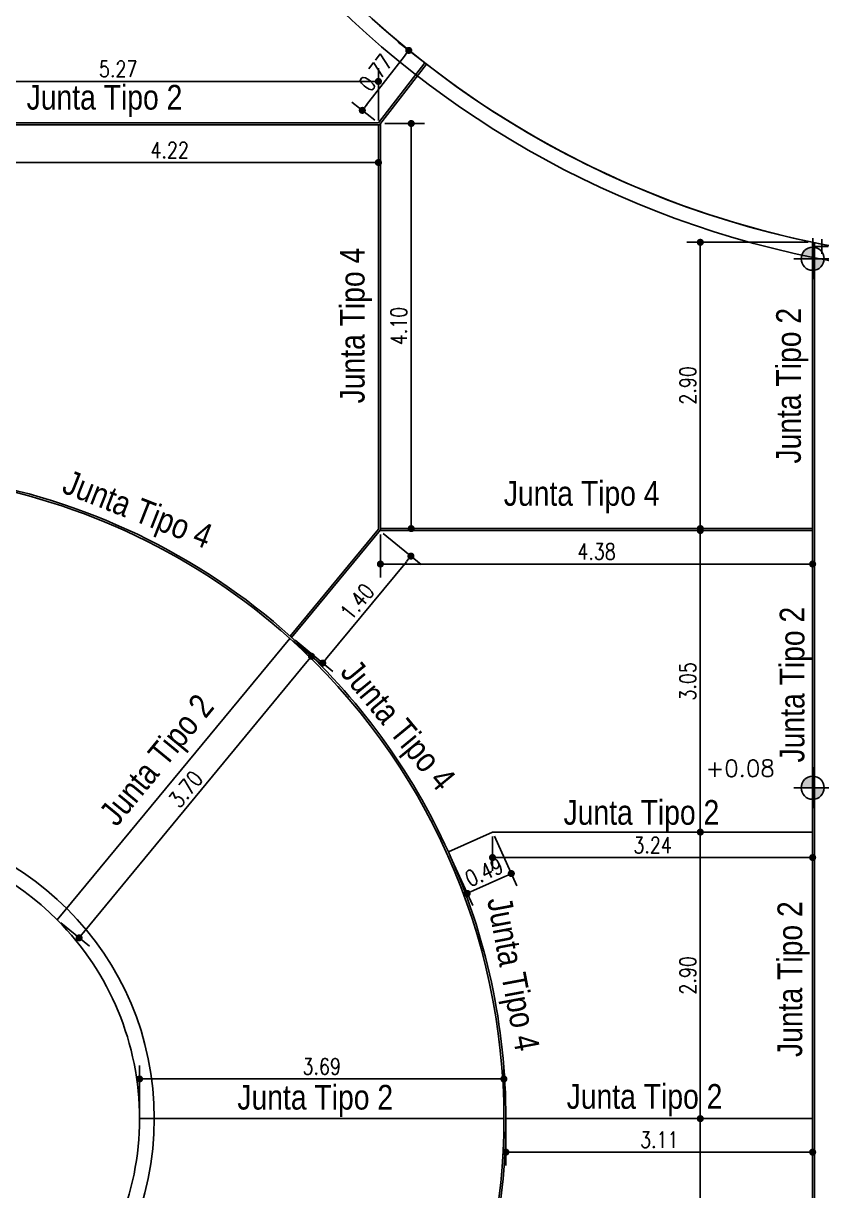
# Model space of a CAD drawing. Header units: millimetres. Extents: x 28448 to 57563, y -116865 to -58388.
# Drawn here: x 28782.01 to 28790.09, y -58458.74 to -58446.92 of the extents above; entities that cross this region are included whole.
import ezdxf

# ---------------------------------------------------------------- set-up
doc = ezdxf.new("R2010")
doc.units = ezdxf.units.MM
doc.header["$PDMODE"] = 35
doc.header["$PDSIZE"] = 0.5
doc.layers.get('DEFPOINTS').update_dxf_attribs({"color": 252, "lineweight": 5})
for name, color, linetype in [('-PA-Cotas', 4, 'Continuous'), ('-PA-Nivel Cero', 251, 'Continuous'), ('Proyecto de Pavimento', 4, 'Continuous')]:
    doc.layers.add(name, color=color, linetype=linetype)
doc.styles.add('Angosta', font='romans.shx', dxfattribs={"width": 0.8})
doc.styles.add('ARIAL', font='ARIALN.TTF')
doc.styles.add('romans', font='romans.shx')
doc.dimstyles.new('JC_1@100', dxfattribs={"dimscale": 0.9, "dimtxt": 0.18, "dimasz": 0.08, "dimexe": 0.15, "dimexo": 0.05, "dimgap": 0.05, "dimtad": 1, "dimzin": 1, "dimdsep": 46, "dimtxsty": 'Angosta', "dimblk1": 'DOT', "dimblk2": 'DOT', "dimsah": 1, "dimcen": 0.09, "dimclrd": 2, "dimclre": 1, "dimclrt": 3, "dimaunit": 1, "dimadec": 3, "dimazin": 0, "dimtfac": 1.8, "dimtmove": 2, "dimatfit": 3, "dimldrblk": 'DOT', "dimfxl": 0.15, "dimtolj": 1, "dimtzin": 0, "dimarcsym": 0})

# ---------------------------------------------------------------- blocks, each defined once
blk = doc.blocks.new('A$C445B3242')
h = blk.add_hatch(color=256)
h.paths.add_polyline_path([(0.195, 0.389, 0.414214), (0, 0.195), (0.195, 0.195)])
h.paths.add_polyline_path([(0.195, 0, 0.414214), (0.389, 0.195), (0.195, 0.195)])
for p, q in [((0.197, 0.544), (0.197, -0.147)), ((0.195, 0.389), (0.195, 0)), ((-0.123, 0.194), (1.565, 0.194)), ((0, 0.195), (0.389, 0.195))]:
    blk.add_line(p, q)
blk.add_circle((0.195, 0.195), 0.195)
blk = doc.blocks.new('_Dot')
at = {"color": 0, "linetype": 'ByBlock', "lineweight": -2}
blk.add_line((-0.5, 0), (-1, 0), dxfattribs=at)
at = {"color": 0, "linetype": 'ByBlock', "const_width": 0.5}
blk.add_lwpolyline([(-0.25, 0, 1), (0.25, 0, 1)], format="xyb", close=True, dxfattribs=at)
blk = doc.blocks.new('*D458')
at = {"layer": 'DEFPOINTS', "color": 0, "transparency": 16777216}
for p in [(28784.707, -58453.147), (28782.356, -58455.999), (28782.576, -58456.18)]:
    blk.add_point(p, dxfattribs=at)
at = {"layer": 'Proyecto de Pavimento', "color": 1, "lineweight": -2, "transparency": 16777216}
for p, q in [((28784.742, -58453.176), (28785.032, -58453.415)), ((28782.391, -58456.027), (28782.68, -58456.266))]:
    blk.add_line(p, q, dxfattribs=at)
at = {"layer": 'Proyecto de Pavimento', "color": 2, "lineweight": -2, "transparency": 16777216}
blk.add_line((28784.882, -58453.384), (28782.622, -58456.125), dxfattribs=at)
at = {"layer": 'Proyecto de Pavimento', "color": 2, "lineweight": -2, "transparency": 16777216, "xscale": 0.072, "yscale": 0.072, "zscale": 0.072}
for p, rotation in [((28784.928, -58453.329), 50.49019876549534), ((28782.576, -58456.18), 230.4901987654954)]:
    blk.add_blockref('_Dot', p, dxfattribs=dict(at, rotation=rotation))
at = {"layer": 'Proyecto de Pavimento', "color": 3, "transparency": 16777216, "insert": (28783.655, -58454.674), "char_height": 0.162, "attachment_point": 5, "rotation": 50.4902, "style": 'Angosta'}
blk.add_mtext('\\A1;3.70', dxfattribs=at)
blk = doc.blocks.new('*D459')
at = {"layer": 'DEFPOINTS', "color": 0, "transparency": 16777216}
for p in [(28786.876, -58457.609), (28783.188, -58458.011), (28786.876, -58458.011)]:
    blk.add_point(p, dxfattribs=at)
at = {"layer": 'Proyecto de Pavimento', "color": 1, "lineweight": -2, "transparency": 16777216}
for p, q in [((28783.188, -58457.966), (28783.188, -58457.474)), ((28786.876, -58457.966), (28786.876, -58457.474))]:
    blk.add_line(p, q, dxfattribs=at)
at = {"layer": 'Proyecto de Pavimento', "color": 2, "lineweight": -2, "transparency": 16777216}
blk.add_line((28783.26, -58457.609), (28786.804, -58457.609), dxfattribs=at)
at = {"layer": 'Proyecto de Pavimento', "color": 2, "lineweight": -2, "transparency": 16777216, "xscale": 0.072, "yscale": 0.072, "zscale": 0.072, "rotation": 180}
blk.add_blockref('_Dot', (28783.188, -58457.609), dxfattribs=at)
at = {"layer": 'Proyecto de Pavimento', "color": 2, "lineweight": -2, "transparency": 16777216, "xscale": 0.072, "yscale": 0.072, "zscale": 0.072}
blk.add_blockref('_Dot', (28786.876, -58457.609), dxfattribs=at)
at = {"layer": 'Proyecto de Pavimento', "color": 3, "transparency": 16777216, "insert": (28785.032, -58457.483), "char_height": 0.162, "attachment_point": 5, "style": 'Angosta'}
blk.add_mtext('\\A1;3.69', dxfattribs=at)
blk = doc.blocks.new('*D495')
at = {"layer": 'DEFPOINTS', "color": 0, "transparency": 16777216}
for p in [(28790.001, -58458.011), (28788.864, -58460.913), (28790.001, -58460.913)]:
    blk.add_point(p, dxfattribs=at)
at = {"layer": 'Proyecto de Pavimento', "color": 1, "lineweight": -2, "transparency": 16777216}
for p, q in [((28789.956, -58458.011), (28788.729, -58458.011)), ((28789.956, -58460.913), (28788.729, -58460.913))]:
    blk.add_line(p, q, dxfattribs=at)
at = {"layer": 'Proyecto de Pavimento', "color": 2, "lineweight": -2, "transparency": 16777216}
blk.add_line((28788.864, -58458.083), (28788.864, -58460.841), dxfattribs=at)
at = {"layer": 'Proyecto de Pavimento', "color": 2, "lineweight": -2, "transparency": 16777216, "xscale": 0.072, "yscale": 0.072, "zscale": 0.072}
for p, rotation in [((28788.864, -58458.011), 90), ((28788.864, -58460.913), 270)]:
    blk.add_blockref('_Dot', p, dxfattribs=dict(at, rotation=rotation))
at = {"layer": 'Proyecto de Pavimento', "color": 3, "transparency": 16777216, "insert": (28788.738, -58459.462), "char_height": 0.162, "attachment_point": 5, "rotation": 90, "style": 'Angosta'}
blk.add_mtext('\\A1;2.90', dxfattribs=at)
blk = doc.blocks.new('*D496')
at = {"layer": 'DEFPOINTS', "color": 0, "transparency": 16777216}
for p in [(28786.896, -58458.011), (28790.001, -58458.011), (28790.001, -58458.35)]:
    blk.add_point(p, dxfattribs=at)
at = {"layer": 'Proyecto de Pavimento', "color": 1, "lineweight": -2, "transparency": 16777216}
for p, q in [((28786.896, -58458.056), (28786.896, -58458.485)), ((28790.001, -58458.056), (28790.001, -58458.485))]:
    blk.add_line(p, q, dxfattribs=at)
at = {"layer": 'Proyecto de Pavimento', "color": 2, "lineweight": -2, "transparency": 16777216}
blk.add_line((28786.968, -58458.35), (28789.929, -58458.35), dxfattribs=at)
at = {"layer": 'Proyecto de Pavimento', "color": 2, "lineweight": -2, "transparency": 16777216, "xscale": 0.072, "yscale": 0.072, "zscale": 0.072, "rotation": 180}
blk.add_blockref('_Dot', (28786.896, -58458.35), dxfattribs=at)
at = {"layer": 'Proyecto de Pavimento', "color": 2, "lineweight": -2, "transparency": 16777216, "xscale": 0.072, "yscale": 0.072, "zscale": 0.072}
blk.add_blockref('_Dot', (28790.001, -58458.35), dxfattribs=at)
at = {"layer": 'Proyecto de Pavimento', "color": 3, "transparency": 16777216, "insert": (28788.449, -58458.224), "char_height": 0.162, "attachment_point": 5, "style": 'Angosta'}
blk.add_mtext('\\A1;3.11', dxfattribs=at)
blk = doc.blocks.new('*D497')
at = {"layer": 'DEFPOINTS', "color": 0, "transparency": 16777216}
for p in [(28788.864, -58455.109), (28790.001, -58455.109), (28790.001, -58458.011)]:
    blk.add_point(p, dxfattribs=at)
at = {"layer": 'Proyecto de Pavimento', "color": 1, "lineweight": -2, "transparency": 16777216}
for p, q in [((28789.956, -58455.109), (28788.729, -58455.109)), ((28789.956, -58458.011), (28788.729, -58458.011))]:
    blk.add_line(p, q, dxfattribs=at)
at = {"layer": 'Proyecto de Pavimento', "color": 2, "lineweight": -2, "transparency": 16777216}
blk.add_line((28788.864, -58457.939), (28788.864, -58455.181), dxfattribs=at)
at = {"layer": 'Proyecto de Pavimento', "color": 2, "lineweight": -2, "transparency": 16777216, "xscale": 0.072, "yscale": 0.072, "zscale": 0.072}
for p, rotation in [((28788.864, -58455.109), 90), ((28788.864, -58458.011), 270)]:
    blk.add_blockref('_Dot', p, dxfattribs=dict(at, rotation=rotation))
at = {"layer": 'Proyecto de Pavimento', "color": 3, "transparency": 16777216, "insert": (28788.738, -58456.56), "char_height": 0.162, "attachment_point": 5, "rotation": 90, "style": 'Angosta'}
blk.add_mtext('\\A1;2.90', dxfattribs=at)
blk = doc.blocks.new('*D498')
at = {"layer": 'DEFPOINTS', "color": 0, "transparency": 16777216}
for p in [(28786.761, -58455.109), (28790.001, -58455.109), (28790.001, -58455.367)]:
    blk.add_point(p, dxfattribs=at)
at = {"layer": 'Proyecto de Pavimento', "color": 1, "lineweight": -2, "transparency": 16777216}
for p, q in [((28786.761, -58455.154), (28786.761, -58455.502)), ((28790.001, -58455.154), (28790.001, -58455.502))]:
    blk.add_line(p, q, dxfattribs=at)
at = {"layer": 'Proyecto de Pavimento', "color": 2, "lineweight": -2, "transparency": 16777216}
blk.add_line((28786.833, -58455.367), (28789.929, -58455.367), dxfattribs=at)
at = {"layer": 'Proyecto de Pavimento', "color": 2, "lineweight": -2, "transparency": 16777216, "xscale": 0.072, "yscale": 0.072, "zscale": 0.072, "rotation": 180}
blk.add_blockref('_Dot', (28786.761, -58455.367), dxfattribs=at)
at = {"layer": 'Proyecto de Pavimento', "color": 2, "lineweight": -2, "transparency": 16777216, "xscale": 0.072, "yscale": 0.072, "zscale": 0.072}
blk.add_blockref('_Dot', (28790.001, -58455.367), dxfattribs=at)
at = {"layer": 'Proyecto de Pavimento', "color": 3, "transparency": 16777216, "insert": (28788.381, -58455.241), "char_height": 0.162, "attachment_point": 5, "style": 'Angosta'}
blk.add_mtext('\\A1;3.24', dxfattribs=at)
blk = doc.blocks.new('*D499')
at = {"layer": 'DEFPOINTS', "color": 0, "transparency": 16777216}
for p in [(28786.761, -58455.109), (28786.315, -58455.311), (28786.504, -58455.73)]:
    blk.add_point(p, dxfattribs=at)
at = {"layer": 'Proyecto de Pavimento', "color": 1, "lineweight": -2, "transparency": 16777216}
for p, q in [((28786.78, -58455.15), (28787.006, -58455.652)), ((28786.333, -58455.352), (28786.56, -58455.853))]:
    blk.add_line(p, q, dxfattribs=at)
at = {"layer": 'Proyecto de Pavimento', "color": 2, "lineweight": -2, "transparency": 16777216}
blk.add_line((28786.885, -58455.558), (28786.57, -58455.701), dxfattribs=at)
at = {"layer": 'Proyecto de Pavimento', "color": 2, "lineweight": -2, "transparency": 16777216, "xscale": 0.072, "yscale": 0.072, "zscale": 0.072}
for p, rotation in [((28786.951, -58455.529), 24.31286611796986), ((28786.504, -58455.73), 204.3128661179699)]:
    blk.add_blockref('_Dot', p, dxfattribs=dict(at, rotation=rotation))
at = {"layer": 'Proyecto de Pavimento', "color": 3, "transparency": 16777216, "insert": (28786.676, -58455.515), "char_height": 0.162, "attachment_point": 5, "rotation": 24.3129, "style": 'Angosta'}
blk.add_mtext('\\A1;0.49', dxfattribs=at)
blk = doc.blocks.new('*D500')
at = {"layer": 'DEFPOINTS', "color": 0, "transparency": 16777216}
for p in [(28790.001, -58452.056), (28788.864, -58455.109), (28790.001, -58455.109)]:
    blk.add_point(p, dxfattribs=at)
at = {"layer": 'Proyecto de Pavimento', "color": 1, "lineweight": -2, "transparency": 16777216}
for p, q in [((28789.956, -58452.056), (28788.729, -58452.056)), ((28789.956, -58455.109), (28788.729, -58455.109))]:
    blk.add_line(p, q, dxfattribs=at)
at = {"layer": 'Proyecto de Pavimento', "color": 2, "lineweight": -2, "transparency": 16777216}
blk.add_line((28788.864, -58452.128), (28788.864, -58455.037), dxfattribs=at)
at = {"layer": 'Proyecto de Pavimento', "color": 2, "lineweight": -2, "transparency": 16777216, "xscale": 0.072, "yscale": 0.072, "zscale": 0.072}
for p, rotation in [((28788.864, -58452.056), 90), ((28788.864, -58455.109), 270)]:
    blk.add_blockref('_Dot', p, dxfattribs=dict(at, rotation=rotation))
at = {"layer": 'Proyecto de Pavimento', "color": 3, "transparency": 16777216, "insert": (28788.738, -58453.583), "char_height": 0.162, "attachment_point": 5, "rotation": 90, "style": 'Angosta'}
blk.add_mtext('\\A1;3.05', dxfattribs=at)
blk = doc.blocks.new('*D501')
at = {"layer": 'DEFPOINTS', "color": 0, "transparency": 16777216}
for p in [(28785.626, -58452.05), (28790.001, -58452.056), (28790.001, -58452.395)]:
    blk.add_point(p, dxfattribs=at)
at = {"layer": 'Proyecto de Pavimento', "color": 1, "lineweight": -2, "transparency": 16777216}
for p, q in [((28785.626, -58452.095), (28785.626, -58452.53)), ((28790.001, -58452.101), (28790.001, -58452.53))]:
    blk.add_line(p, q, dxfattribs=at)
at = {"layer": 'Proyecto de Pavimento', "color": 2, "lineweight": -2, "transparency": 16777216}
blk.add_line((28785.698, -58452.395), (28789.929, -58452.395), dxfattribs=at)
at = {"layer": 'Proyecto de Pavimento', "color": 2, "lineweight": -2, "transparency": 16777216, "xscale": 0.072, "yscale": 0.072, "zscale": 0.072, "rotation": 180}
blk.add_blockref('_Dot', (28785.626, -58452.395), dxfattribs=at)
at = {"layer": 'Proyecto de Pavimento', "color": 2, "lineweight": -2, "transparency": 16777216, "xscale": 0.072, "yscale": 0.072, "zscale": 0.072}
blk.add_blockref('_Dot', (28790.001, -58452.395), dxfattribs=at)
at = {"layer": 'Proyecto de Pavimento', "color": 3, "transparency": 16777216, "insert": (28787.814, -58452.269), "char_height": 0.162, "attachment_point": 5, "style": 'Angosta'}
blk.add_mtext('\\A1;4.38', dxfattribs=at)
blk = doc.blocks.new('*D502')
at = {"layer": 'DEFPOINTS', "color": 0, "transparency": 16777216}
for p in [(28785.621, -58452.056), (28784.728, -58453.139), (28785.042, -58453.398)]:
    blk.add_point(p, dxfattribs=at)
at = {"layer": 'Proyecto de Pavimento', "color": 1, "lineweight": -2, "transparency": 16777216}
for p, q in [((28785.655, -58452.085), (28786.039, -58452.401)), ((28784.763, -58453.167), (28785.146, -58453.484))]:
    blk.add_line(p, q, dxfattribs=at)
at = {"layer": 'Proyecto de Pavimento', "color": 2, "lineweight": -2, "transparency": 16777216}
blk.add_line((28785.889, -58452.371), (28785.088, -58453.342), dxfattribs=at)
at = {"layer": 'Proyecto de Pavimento', "color": 2, "lineweight": -2, "transparency": 16777216, "xscale": 0.072, "yscale": 0.072, "zscale": 0.072}
for p, rotation in [((28785.935, -58452.315), 50.48365576176852), ((28785.042, -58453.398), 230.4836557617685)]:
    blk.add_blockref('_Dot', p, dxfattribs=dict(at, rotation=rotation))
at = {"layer": 'Proyecto de Pavimento', "color": 3, "transparency": 16777216, "insert": (28785.391, -58452.776), "char_height": 0.162, "attachment_point": 5, "rotation": 50.4837, "style": 'Angosta'}
blk.add_mtext('\\A1;1.40', dxfattribs=at)
blk = doc.blocks.new('*D503')
at = {"layer": 'DEFPOINTS', "color": 0, "transparency": 16777216}
for p in [(28790.001, -58449.137), (28788.864, -58452.036), (28790.001, -58452.036)]:
    blk.add_point(p, dxfattribs=at)
at = {"layer": 'Proyecto de Pavimento', "color": 1, "lineweight": -2, "transparency": 16777216}
for p, q in [((28789.956, -58449.137), (28788.729, -58449.137)), ((28789.956, -58452.036), (28788.729, -58452.036))]:
    blk.add_line(p, q, dxfattribs=at)
at = {"layer": 'Proyecto de Pavimento', "color": 2, "lineweight": -2, "transparency": 16777216}
blk.add_line((28788.864, -58449.209), (28788.864, -58451.964), dxfattribs=at)
at = {"layer": 'Proyecto de Pavimento', "color": 2, "lineweight": -2, "transparency": 16777216, "xscale": 0.072, "yscale": 0.072, "zscale": 0.072}
for p, rotation in [((28788.864, -58449.137), 90), ((28788.864, -58452.036), 270)]:
    blk.add_blockref('_Dot', p, dxfattribs=dict(at, rotation=rotation))
at = {"layer": 'Proyecto de Pavimento', "color": 3, "transparency": 16777216, "insert": (28788.738, -58450.586), "char_height": 0.162, "attachment_point": 5, "rotation": 90, "style": 'Angosta'}
blk.add_mtext('\\A1;2.90', dxfattribs=at)
blk = doc.blocks.new('*D504')
at = {"layer": 'DEFPOINTS', "color": 0, "transparency": 16777216}
for p in [(28785.626, -58447.934), (28785.626, -58452.036), (28785.938, -58452.036)]:
    blk.add_point(p, dxfattribs=at)
at = {"layer": 'Proyecto de Pavimento', "color": 1, "lineweight": -2, "transparency": 16777216}
for p, q in [((28785.671, -58447.934), (28786.073, -58447.934)), ((28785.671, -58452.036), (28786.073, -58452.036))]:
    blk.add_line(p, q, dxfattribs=at)
at = {"layer": 'Proyecto de Pavimento', "color": 2, "lineweight": -2, "transparency": 16777216}
blk.add_line((28785.938, -58448.006), (28785.938, -58451.964), dxfattribs=at)
at = {"layer": 'Proyecto de Pavimento', "color": 2, "lineweight": -2, "transparency": 16777216, "xscale": 0.072, "yscale": 0.072, "zscale": 0.072}
for p, rotation in [((28785.938, -58447.934), 90), ((28785.938, -58452.036), 270)]:
    blk.add_blockref('_Dot', p, dxfattribs=dict(at, rotation=rotation))
at = {"layer": 'Proyecto de Pavimento', "color": 3, "transparency": 16777216, "insert": (28785.812, -58449.985), "char_height": 0.162, "attachment_point": 5, "rotation": 90, "style": 'Angosta'}
blk.add_mtext('\\A1;4.10', dxfattribs=at)
blk = doc.blocks.new('*D505')
at = {"layer": 'DEFPOINTS', "color": 0, "transparency": 16777216}
for p in [(28785.913, -58447.194), (28786.076, -58447.321), (28785.606, -58447.927)]:
    blk.add_point(p, dxfattribs=at)
at = {"layer": 'Proyecto de Pavimento', "color": 1, "lineweight": -2, "transparency": 16777216}
for p, q in [((28786.041, -58447.293), (28785.806, -58447.112)), ((28785.571, -58447.9), (28785.336, -58447.718))]:
    blk.add_line(p, q, dxfattribs=at)
at = {"layer": 'Proyecto de Pavimento', "color": 2, "lineweight": -2, "transparency": 16777216}
blk.add_line((28785.487, -58447.744), (28785.869, -58447.251), dxfattribs=at)
at = {"layer": 'Proyecto de Pavimento', "color": 2, "lineweight": -2, "transparency": 16777216, "xscale": 0.072, "yscale": 0.072, "zscale": 0.072}
for p, rotation in [((28785.913, -58447.194), 52.22622957974059), ((28785.443, -58447.801), 232.2262295797406)]:
    blk.add_blockref('_Dot', p, dxfattribs=dict(at, rotation=rotation))
at = {"layer": 'Proyecto de Pavimento', "color": 3, "transparency": 16777216, "insert": (28785.579, -58447.42), "char_height": 0.162, "attachment_point": 5, "rotation": 52.2262, "style": 'Angosta'}
blk.add_mtext('\\A1;0.77', dxfattribs=at)
blk = doc.blocks.new('*D506')
at = {"layer": 'DEFPOINTS', "color": 0, "transparency": 16777216}
for p in [(28781.381, -58447.947), (28785.606, -58447.947), (28785.606, -58448.329)]:
    blk.add_point(p, dxfattribs=at)
at = {"layer": 'Proyecto de Pavimento', "color": 1, "lineweight": -2, "transparency": 16777216}
for p, q in [((28781.381, -58447.992), (28781.381, -58448.464)), ((28785.606, -58447.992), (28785.606, -58448.464))]:
    blk.add_line(p, q, dxfattribs=at)
at = {"layer": 'Proyecto de Pavimento', "color": 2, "lineweight": -2, "transparency": 16777216}
blk.add_line((28781.453, -58448.329), (28785.534, -58448.329), dxfattribs=at)
at = {"layer": 'Proyecto de Pavimento', "color": 2, "lineweight": -2, "transparency": 16777216, "xscale": 0.072, "yscale": 0.072, "zscale": 0.072, "rotation": 180}
blk.add_blockref('_Dot', (28781.381, -58448.329), dxfattribs=at)
at = {"layer": 'Proyecto de Pavimento', "color": 2, "lineweight": -2, "transparency": 16777216, "xscale": 0.072, "yscale": 0.072, "zscale": 0.072}
blk.add_blockref('_Dot', (28785.606, -58448.329), dxfattribs=at)
at = {"layer": 'Proyecto de Pavimento', "color": 3, "transparency": 16777216, "insert": (28783.493, -58448.203), "char_height": 0.162, "attachment_point": 5, "style": 'Angosta'}
blk.add_mtext('\\A1;4.22', dxfattribs=at)
blk = doc.blocks.new('*D818')
at = {"layer": 'DEFPOINTS', "color": 0, "transparency": 16777216}
for p in [(28785.606, -58447.508), (28780.338, -58447.947), (28785.606, -58447.947)]:
    blk.add_point(p, dxfattribs=at)
at = {"layer": 'Proyecto de Pavimento', "color": 1, "lineweight": -2, "transparency": 16777216}
for p, q in [((28780.338, -58447.902), (28780.338, -58447.373)), ((28785.606, -58447.902), (28785.606, -58447.373))]:
    blk.add_line(p, q, dxfattribs=at)
at = {"layer": 'Proyecto de Pavimento', "color": 2, "lineweight": -2, "transparency": 16777216}
blk.add_line((28780.41, -58447.508), (28785.534, -58447.508), dxfattribs=at)
at = {"layer": 'Proyecto de Pavimento', "color": 2, "lineweight": -2, "transparency": 16777216, "xscale": 0.072, "yscale": 0.072, "zscale": 0.072, "rotation": 180}
blk.add_blockref('_Dot', (28780.338, -58447.508), dxfattribs=at)
at = {"layer": 'Proyecto de Pavimento', "color": 2, "lineweight": -2, "transparency": 16777216, "xscale": 0.072, "yscale": 0.072, "zscale": 0.072}
blk.add_blockref('_Dot', (28785.606, -58447.508), dxfattribs=at)
at = {"layer": 'Proyecto de Pavimento', "color": 3, "transparency": 16777216, "insert": (28782.972, -58447.382), "char_height": 0.162, "attachment_point": 5, "style": 'Angosta'}
blk.add_mtext('\\A1;5.27', dxfattribs=at)

msp = doc.modelspace()

# ---------------------------------------------------------------- linework, layer by layer
at = {"layer": '-PA-Nivel Cero'}
msp.add_arc((28791.9526, -58439.7703, -499.7917), 9.5677, 181.42692, 266.64005, dxfattribs=at)
at = {"layer": 'Proyecto de Pavimento', "color": 5}
for points in [[(28785.6061, -58447.9271), (28786.0761, -58447.3207)], [(28785.6159, -58447.9471), (28786.0919, -58447.3329)], [(28775.9475, -58447.9271), (28785.6061, -58447.9271)], [(28775.9408, -58447.9471), (28785.6159, -58447.9471)], [(28790.0012, -58468.3897), (28790.0012, -58449.1369)], [(28790.0212, -58468.3897), (28790.0212, -58449.141)]]:
    msp.add_lwpolyline(points, dxfattribs=at)
at = {"layer": 'Proyecto de Pavimento', "color": 6}
for points in [[(28785.606, -58452.042), (28785.6059, -58447.9471)], [(28785.626, -58452.0503), (28785.6259, -58447.9342)], [(28785.606, -58452.0425), (28784.713, -58453.1252)], [(28785.626, -58452.0497), (28784.7278, -58453.1386)], [(28785.6207, -58452.0561), (28790.0012, -58452.0561)], [(28785.626, -58452.0361), (28790.0012, -58452.0361)]]:
    msp.add_lwpolyline(points, dxfattribs=at)
at = {"layer": 'Proyecto de Pavimento', "color": 3}
for points in [[(28784.7077, -58453.1473), (28782.3559, -58455.9986)], [(28786.7611, -58455.109), (28786.3145, -58455.3108)], [(28790.0012, -58455.109), (28786.7611, -58455.109)], [(28783.1878, -58458.011), (28786.8762, -58458.011)], [(28786.8962, -58458.011), (28790.0012, -58458.011)]]:
    msp.add_lwpolyline(points, dxfattribs=at)
at = {"layer": 'Proyecto de Pavimento'}
msp.add_circle((28780.3378, -58458.011), 3, dxfattribs=at)
for centre, radius, start, end in [((28791.9526, -58439.7703, -499.7917), 9.7177, 181.42692, 258.5367), ((28791.9526, -58439.7703, -499.7917), 9.5677, 203.68197, 232.10646), ((28791.9526, -58439.7703, -499.7917), 9.5677, 232.22623, 258.23217), ((28791.9526, -58439.7703, -499.7917), 9.5677, 258.23217, 266.64005), ((28791.9526, -58439.7703, -499.7917), 9.7177, 258.5367, 263.90796), ((28780.3378, -58458.011), 2.85, 44.91842, 80.85238), ((28780.3378, -58458.011), 2.85, 359.99999, 44.91842), ((28780.3378, -58458.011), 2.85, 314.80458, 359.99999)]:
    msp.add_arc(centre, radius, start, end, dxfattribs=at)
at = {"layer": 'Proyecto de Pavimento', "color": 6}
for radius, start, end in [(6.5384, 48.06464, 80.83288), (6.5584, 48.06464, 80.84695), (6.5384, 0.0001, 48.06464), (6.5584, 24.31287, 48.06464), (6.5584, 0.0001, 24.31287), (6.5384, 314.80458, 0.0001), (6.5584, 335.68738, 0.0001)]:
    msp.add_arc((28780.3378, -58458.011), radius, start, end, dxfattribs=at)

# ---------------------------------------------------------------- block references
at = {"layer": 'Proyecto de Pavimento', "xscale": 0.6000000000931323, "yscale": 0.6000000000931323, "zscale": 0.6000000000931323}
for p in [(28789.8843, -58449.4207, -499.7917), (28789.8843, -58454.7775, -499.7917)]:
    msp.add_blockref('A$C445B3242', p, dxfattribs=at)

# ---------------------------------------------------------------- texts
at = {"layer": '-PA-Cotas', "linetype": 'Continuous', "char_height": 0.17, "width": 12.695578, "attachment_point": 3, "rotation": 0.13103, "style": 'romans'}
for s, insert in [('+0.085', (28790.8439, -58449.0806, -499.7917)), ('+0.08', (28789.6166, -58454.3775, -499.7917))]:
    msp.add_mtext(s, dxfattribs=dict(at, insert=insert))
at = {"layer": 'Proyecto de Pavimento', "color": 0, "style": 'ARIAL'}
for s, p in [('Junta Tipo 2', (28782.0451, -58447.7931)), ('Junta Tipo 4', (28786.8751, -58451.8044)), ('Junta Tipo 2', (28787.4799, -58455.0347)), ('Junta Tipo 2', (28784.1783, -58457.9189)), ('Junta Tipo 2', (28787.5114, -58457.9109))]:
    msp.add_text(s, height=0.25, dxfattribs=at).set_placement(p)
for s, rotation, p in [('Junta Tipo 4', 90, (28785.4656, -58450.7684)), ('Junta Tipo 2', 90, (28789.8818, -58451.3774)), ('Junta Tipo 4', 338.50307, (28782.3903, -58451.6667)), ('Junta Tipo 2', 90, (28789.9177, -58454.4042)), ('Junta Tipo 4', 309.47761, (28785.2098, -58453.495)), ('Junta Tipo 2', 50.605, (28782.9553, -58455.0642)), ('Junta Tipo 4', 280.59752, (28786.7058, -58455.7934)), ('Junta Tipo 2', 90, (28789.8952, -58457.3863))]:
    msp.add_text(s, height=0.25, rotation=rotation, dxfattribs=at).set_placement(p)

# ---------------------------------------------------------------- dimensions: what is measured, and where the dimension line sits
at = {"layer": 'Proyecto de Pavimento'}
for p1, p2, distance, picture, middle in [((28785.6061, -58447.9271), (28786.0761, -58447.3207), 0.2062, '*D505', (28785.5785, -58447.4204)), ((28785.6207, -58452.0561), (28784.7278, -58453.1386), 0.4075, '*D502', (28785.3914, -58452.7765)), ((28784.7074, -58453.1471), (28782.3559, -58455.9986), 0.2854, '*D458', (28783.6546, -58454.6743)), ((28786.7611, -58455.109), (28786.3145, -58455.3108), 0.4605, '*D499', (28786.6755, -58455.5147))]:
    dim = msp.add_aligned_dim(p1=p1, p2=p2, distance=distance, dimstyle='JC_1@100', dxfattribs=at)
    dim.commit()
    dim.dimension.update_dxf_attribs({"geometry": picture, "text_midpoint": middle})
for base, p1, p2, picture, middle in [((28785.6059, -58447.5078), (28780.3378, -58447.9471), (28785.6059, -58447.9471), '*D818', (28782.9719, -58447.3818)), ((28785.6059, -58448.3286), (28781.3811, -58447.9471), (28785.6059, -58447.9471), '*D506', (28783.4935, -58448.2026)), ((28790.0012, -58452.3953), (28785.626, -58452.0503), (28790.0012, -58452.0561), '*D501', (28787.8136, -58452.2693)), ((28790.0012, -58455.3667), (28786.7611, -58455.109), (28790.0012, -58455.109), '*D498', (28788.3812, -58455.2407)), ((28786.8762, -58457.6085), (28783.1878, -58458.011), (28786.8762, -58458.011), '*D459', (28785.032, -58457.4825)), ((28790.00125, -58458.34974), (28786.8962, -58458.01096), (28790.00125, -58458.01095), '*D496', (28788.44872, -58458.22374))]:
    dim = msp.add_linear_dim(base=base, p1=p1, p2=p2, dimstyle='JC_1@100', dxfattribs=at)
    dim.commit()
    dim.dimension.update_dxf_attribs({"geometry": picture, "text_midpoint": middle})
for base, p1, p2, picture, middle in [((28785.9383, -58452.0361), (28785.6259, -58447.9342), (28785.626, -58452.0361), '*D504', (28785.8123, -58449.9852)), ((28788.864, -58452.0361), (28790.0012, -58449.1369), (28790.0012, -58452.0361), '*D503', (28788.738, -58450.5865)), ((28788.864, -58455.109), (28790.0012, -58452.0561), (28790.0012, -58455.109), '*D500', (28788.738, -58453.5826)), ((28788.864, -58455.109), (28790.0012, -58458.011), (28790.0012, -58455.109), '*D497', (28788.738, -58456.56)), ((28788.864, -58460.9129), (28790.0012, -58458.011), (28790.0012, -58460.9129), '*D495', (28788.738, -58459.4619))]:
    dim = msp.add_linear_dim(base=base, p1=p1, p2=p2, angle=90, dimstyle='JC_1@100', dxfattribs=at)
    dim.commit()
    dim.dimension.update_dxf_attribs({"geometry": picture, "text_midpoint": middle})

doc.saveas('drawing.dxf')
